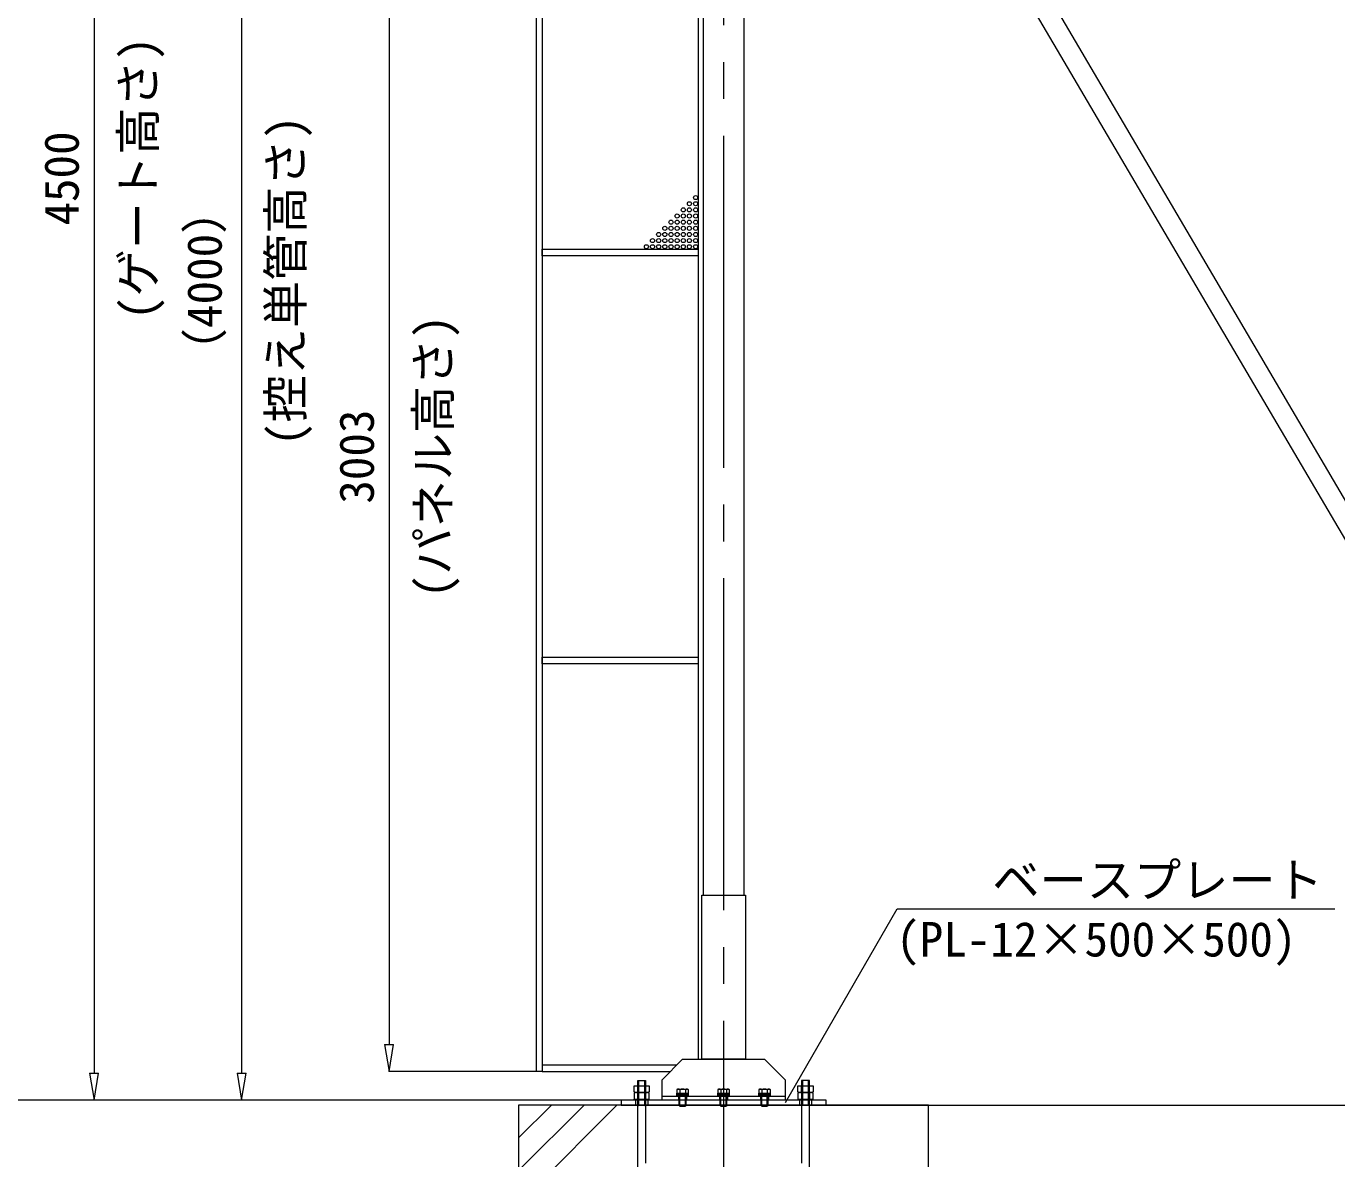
# Model space of a CAD drawing. Units: millimetres, scale not verified. Extents: x -12090 to 12090, y -18325 to 18325.
# Drawn here: x 3988 to 7186, y -14676 to -11912 of the extents above; entities that cross this region are included whole.
import ezdxf
from ezdxf.enums import TextEntityAlignment as Align

# ---------------------------------------------------------------- set-up
doc = ezdxf.new("R2010")
doc.units = ezdxf.units.MM
doc.header["$LTSCALE"] = 90
doc.linetypes.add('CHAIN2', pattern=[12, 9, -1, 1, -1])
doc.linetypes.add('DASHED1', pattern=[1.8, 1.2, -0.6])
for name, color, linetype, lineweight in [('0-2_ACCG-3018', 134, 'Continuous', 18), ('0-5_ﾍﾞｰｽﾗｲﾝ', 134, 'Continuous', 18), ('0-6_ﾎﾞﾙﾄ類', 134, 'Continuous', 18), ('0-9_基礎工事用PCA大', 134, 'Continuous', 18), ('0-B_寸法', 134, 'Continuous', 18), ('0-F_単管ｸﾗﾝﾌﾟ', 134, 'Continuous', 18), ('1-6_通芯', 134, 'CHAIN2', 18), ('1-9_標準ﾊﾟﾈﾙ', 134, 'Continuous', 18), ('1-A_標準柱', 134, 'Continuous', 18), ('1-B_文字', 134, 'Continuous', 18)]:
    doc.layers.add(name, color=color, linetype=linetype, lineweight=lineweight)
doc.styles.add('ＭＳ ゴシック', font='')
doc.styles.get('ＭＳ ゴシック').set_extended_font_data('MS Gothic')

msp = doc.modelspace()

# ---------------------------------------------------------------- linework, layer by layer
at = {"layer": '0-2_ACCG-3018'}
for centre in [(5606.56, -12344.9), (5621.55, -12329.9), (5621.55, -12344.9), (5576.55, -12374.9), (5591.56, -12359.9), (5591.56, -12374.9), (5606.56, -12359.9), (5606.56, -12374.9), (5621.55, -12359.9), (5621.55, -12374.9), (5546.56, -12404.9), (5561.56, -12389.9), (5561.56, -12404.9), (5576.55, -12389.9), (5576.55, -12404.9), (5591.56, -12389.9), (5591.56, -12404.9), (5606.56, -12389.9), (5606.56, -12404.9), (5621.55, -12389.9), (5621.55, -12404.9), (5516.56, -12434.9), (5531.55, -12419.9), (5531.55, -12434.9), (5546.56, -12419.9), (5546.56, -12434.9), (5561.56, -12419.9), (5561.56, -12434.9), (5576.55, -12419.9), (5576.55, -12434.9), (5591.56, -12419.9), (5591.56, -12434.9), (5606.56, -12419.9), (5606.56, -12434.9), (5621.55, -12419.9), (5621.55, -12434.9), (5501.56, -12449.9), (5516.56, -12449.9), (5531.55, -12449.9), (5546.56, -12449.9), (5561.56, -12449.9), (5576.55, -12449.9), (5591.56, -12449.9), (5606.56, -12449.9), (5621.55, -12449.9)]:
    msp.add_circle(centre, 5, dxfattribs=at)
at = {"layer": '0-5_ﾍﾞｰｽﾗｲﾝ'}
for p, q in [((5439.81, -14533), (3458.53, -14533)), ((5939.81, -14545), (9085.29, -14545))]:
    msp.add_line(p, q, dxfattribs=at)
at = {"layer": '0-6_ﾎﾞﾙﾄ類'}
for p, q in [((5480.28, -14512.97), (5480.28, -14498.4)), ((5480.28, -14515.83), (5480.28, -14530.4)), ((5499.33, -14512.97), (5499.33, -14498.4)), ((5499.33, -14515.83), (5499.33, -14530.4)), ((5577.98, -14506), (5576.14, -14507.06)), ((5576.14, -14507.06), (5576.14, -14515.8)), ((5576.14, -14515.8), (5603.47, -14515.8)), ((5577.98, -14506), (5601.64, -14506)), ((5578.56, -14516), (5601.05, -14516)), ((5582.97, -14507.06), (5582.97, -14515.8)), ((5596.64, -14507.06), (5596.64, -14515.8)), ((5601.64, -14506), (5603.47, -14507.06)), ((5603.47, -14507.06), (5603.47, -14515.8)), ((5677.97, -14506), (5676.14, -14507.06)), ((5676.14, -14507.06), (5676.14, -14515.8)), ((5676.14, -14515.8), (5703.47, -14515.8)), ((5677.97, -14506), (5701.64, -14506)), ((5678.56, -14516), (5701.05, -14516)), ((5682.98, -14507.06), (5682.98, -14515.8)), ((5696.64, -14507.06), (5696.64, -14515.8)), ((5701.64, -14506), (5703.47, -14507.06)), ((5703.47, -14507.06), (5703.47, -14515.8)), ((5777.97, -14506), (5776.14, -14507.06)), ((5776.14, -14507.06), (5776.14, -14515.8)), ((5776.14, -14515.8), (5803.47, -14515.8)), ((5777.97, -14506), (5801.64, -14506)), ((5778.56, -14516), (5801.05, -14516)), ((5782.98, -14507.06), (5782.98, -14515.8)), ((5796.64, -14507.06), (5796.64, -14515.8)), ((5801.64, -14506), (5803.47, -14507.06)), ((5803.47, -14507.06), (5803.47, -14515.8)), ((5880.28, -14512.97), (5880.28, -14498.4)), ((5880.28, -14515.83), (5880.28, -14530.4)), ((5899.33, -14512.97), (5899.33, -14498.4)), ((5899.33, -14515.83), (5899.33, -14530.4)), ((5581.81, -14545), (5581.81, -14523)), ((5581.81, -14545), (5583.03, -14547.8)), ((5583.03, -14547.8), (5583.03, -14523)), ((5588.61, -14519), (5589.68, -14523)), ((5589.93, -14519), (5591.01, -14523)), ((5597.81, -14545), (5597.81, -14523)), ((5681.81, -14545), (5681.81, -14523)), ((5681.81, -14545), (5683.03, -14547.8)), ((5683.03, -14547.8), (5683.03, -14523)), ((5688.61, -14519), (5689.68, -14523)), ((5689.93, -14519), (5691.01, -14523)), ((5697.81, -14545), (5697.81, -14523)), ((5781.81, -14545), (5781.81, -14523)), ((5781.81, -14545), (5783.03, -14547.8)), ((5783.03, -14547.8), (5783.03, -14523)), ((5788.61, -14519), (5789.68, -14523)), ((5789.93, -14519), (5791.01, -14523)), ((5797.81, -14545), (5797.81, -14523))]:
    msp.add_line(p, q, dxfattribs=at)
for points in [[(5471.33, -14512.97), (5471.33, -14498.4), (5508.28, -14498.4), (5508.28, -14512.97), (5505.8, -14514.4), (5473.81, -14514.4)], [(5471.33, -14515.83), (5471.33, -14530.4), (5508.28, -14530.4), (5508.28, -14515.83), (5505.8, -14514.4), (5473.81, -14514.4)], [(5603.81, -14516), (5603.81, -14519), (5575.81, -14519), (5575.81, -14516)], [(5703.8, -14516), (5703.8, -14519), (5675.81, -14519), (5675.81, -14516)], [(5803.8, -14516), (5803.8, -14519), (5775.8, -14519), (5775.8, -14516)], [(5871.33, -14512.97), (5871.33, -14498.4), (5908.28, -14498.4), (5908.28, -14512.97), (5905.81, -14514.4), (5873.81, -14514.4)], [(5871.33, -14515.83), (5871.33, -14530.4), (5908.28, -14530.4), (5908.28, -14515.83), (5905.81, -14514.4), (5873.81, -14514.4)], [(5471.81, -14530.4), (5507.81, -14530.4), (5507.81, -14533), (5471.81, -14533)], [(5575.81, -14519), (5603.81, -14519), (5603.81, -14523), (5575.81, -14523)], [(5675.81, -14519), (5703.8, -14519), (5703.8, -14523), (5675.81, -14523)], [(5775.8, -14519), (5803.8, -14519), (5803.8, -14523), (5775.8, -14523)], [(5871.81, -14530.4), (5907.81, -14530.4), (5907.81, -14533), (5871.81, -14533)]]:
    msp.add_lwpolyline(points, close=True, dxfattribs=at)
for points in [[(5581.81, -14545), (5597.81, -14545), (5596.58, -14547.8)], [(5583.03, -14547.8), (5596.58, -14547.8), (5596.58, -14523)], [(5681.81, -14545), (5697.81, -14545), (5696.58, -14547.8)], [(5683.03, -14547.8), (5696.58, -14547.8), (5696.58, -14523)], [(5781.81, -14545), (5797.81, -14545), (5796.58, -14547.8)], [(5783.03, -14547.8), (5796.58, -14547.8), (5796.58, -14523)]]:
    msp.add_lwpolyline(points, dxfattribs=at)
for centre, radius, start, end in [((5475.81, -14505.22), 8.96, 240.0064, 300.0064), ((5475.81, -14523.58), 8.96, 60.0064, 120.0064), ((5489.8, -14481.95), 32.45, 252.93497, 287.07105), ((5489.81, -14546.85), 32.45, 72.93497, 107.07105), ((5503.81, -14505.23), 8.95, 239.98131, 300.0315), ((5503.81, -14523.57), 8.95, 59.98131, 120.0315), ((5579.56, -14512.05), 6.05, 55.616, 124.384), ((5578.56, -14515.8), 0.198, 180, 270), ((5589.81, -14528.61), 22.62, 72.412, 107.588), ((5600.05, -14512.05), 6.05, 55.616, 124.384), ((5601.05, -14515.8), 0.198, 270, 0), ((5679.56, -14512.05), 6.05, 55.616, 124.384), ((5678.56, -14515.8), 0.198, 180, 270), ((5689.81, -14528.61), 22.62, 72.412, 107.588), ((5700.06, -14512.05), 6.05, 55.616, 124.384), ((5701.05, -14515.8), 0.198, 270, 0), ((5779.56, -14512.05), 6.05, 55.616, 124.384), ((5778.56, -14515.8), 0.198, 180, 270), ((5789.81, -14528.61), 22.62, 72.412, 107.588), ((5800.06, -14512.05), 6.05, 55.616, 124.384), ((5801.05, -14515.8), 0.198, 270, 0), ((5875.8, -14505.22), 8.96, 240.0064, 300.0064), ((5875.81, -14523.58), 8.96, 60.0064, 120.0064), ((5889.81, -14546.85), 32.45, 72.93497, 107.07105), ((5889.81, -14481.95), 32.45, 252.93497, 287.07105), ((5903.8, -14505.23), 8.95, 239.98131, 300.0315), ((5903.81, -14523.57), 8.95, 59.98131, 120.0315)]:
    msp.add_arc(centre, radius, start, end, dxfattribs=at)
at = {"layer": '0-9_基礎工事用PCA大'}
for p, q in [((5189.8, -14785), (5429.81, -14545)), ((5189.8, -14705), (5349.81, -14545)), ((5189.8, -14625), (5269.81, -14545))]:
    msp.add_line(p, q, dxfattribs=at)
at = {"layer": '0-9_基礎工事用PCA大', "linetype": 'DASHED1'}
for p, q in [((5475.11, -14533), (5475.11, -14545)), ((5504.8, -14533), (5504.8, -14545)), ((5581.81, -14533), (5581.81, -14545)), ((5597.81, -14533), (5597.81, -14545)), ((5781.81, -14533), (5781.81, -14545)), ((5797.81, -14533), (5797.81, -14545)), ((5874.8, -14533), (5874.8, -14545)), ((5904.81, -14533), (5904.81, -14545))]:
    msp.add_line(p, q, dxfattribs=at)
at = {"layer": '0-9_基礎工事用PCA大'}
for points in [[(5480.28, -15061.95), (5480.28, -14485), (5499.33, -14485), (5499.33, -14687)], [(5480.28, -14547.5), (5482.78, -14545), (5482.78, -14485), (5496.83, -14485), (5496.83, -14545), (5499.33, -14547.5)], [(5899.33, -15061.95), (5899.33, -14485), (5880.28, -14485), (5880.28, -14687)], [(5899.33, -14547.5), (5896.84, -14545), (5896.84, -14485), (5882.78, -14485), (5882.78, -14545), (5880.28, -14547.5)]]:
    msp.add_lwpolyline(points, dxfattribs=at)
for points in [[(5189.8, -15545), (6189.8, -15545), (6189.8, -14545), (5189.8, -14545)], [(5439.81, -14545), (5939.81, -14545), (5939.81, -14533), (5439.81, -14533)]]:
    msp.add_lwpolyline(points, close=True, dxfattribs=at)
at = {"layer": '0-B_寸法'}
for p, q in [((4153.81, -10099), (4153.81, -14467)), ((4513.81, -10599), (4513.81, -14467)), ((4873.81, -11526.4), (4873.81, -14397.4)), ((4862.81, -14397.4), (4873.81, -14463.4)), ((4862.81, -14397.4), (4884.8, -14397.4)), ((4873.81, -14463.4), (4884.8, -14397.4)), ((4142.81, -14467), (4153.81, -14533)), ((4142.81, -14467), (4164.8, -14467)), ((4153.81, -14533), (4164.8, -14467)), ((4502.81, -14467), (4513.81, -14533)), ((4502.81, -14467), (4524.8, -14467)), ((4513.81, -14533), (4524.8, -14467)), ((5232.81, -14463.4), (4872.81, -14463.4)), ((4512.81, -14533), (4152.81, -14533)), ((4872.81, -14533), (4512.81, -14533))]:
    msp.add_line(p, q, dxfattribs=at)
at = {"layer": '0-F_単管ｸﾗﾝﾌﾟ'}
for p, q in [((7998.78, -14417.05), (5724.85, -10545.55)), ((7955.73, -14439.72), (5682.94, -10570.17))]:
    msp.add_line(p, q, dxfattribs=at)
at = {"layer": '1-6_通芯'}
msp.add_line((5689.81, -8939.16), (5689.81, -16045), dxfattribs=at)
at = {"layer": '1-9_標準ﾊﾟﾈﾙ'}
for points in [[(5233.81, -11460.4), (5247.05, -11460.4), (5247.05, -14463.4), (5233.81, -14463.4)], [(5247.05, -12455.9), (5627.56, -12455.9), (5627.56, -12471.9), (5247.05, -12471.9)], [(5247.05, -13451.9), (5627.56, -13451.9), (5627.56, -13467.9), (5247.05, -13467.9)]]:
    msp.add_lwpolyline(points, close=True, dxfattribs=at)
for points in [[(5639.8, -11460.4), (5627.56, -11460.4), (5627.56, -14433)], [(5574.91, -14447.9), (5247.05, -14447.9), (5247.05, -14463.4), (5559.41, -14463.4)]]:
    msp.add_lwpolyline(points, dxfattribs=at)
at = {"layer": '1-A_標準柱'}
for p, q in [((5639.8, -10583), (5639.8, -14033)), ((5739.8, -14033), (5739.8, -10685.2)), ((5539.81, -14523), (5839.8, -14523))]:
    msp.add_line(p, q, dxfattribs=at)
at = {"layer": '1-A_標準柱', "linetype": 'DASHED1'}
for p, q in [((5579.81, -14523), (5579.81, -14533)), ((5599.81, -14523), (5599.81, -14533)), ((5679.81, -14523), (5679.81, -14533)), ((5699.81, -14523), (5699.81, -14533)), ((5779.81, -14523), (5779.81, -14533)), ((5799.81, -14523), (5799.81, -14533))]:
    msp.add_line(p, q, dxfattribs=at)
at = {"layer": '1-A_標準柱'}
for points in [[(5636.61, -14033), (5743.01, -14033), (5743.01, -14433), (5636.61, -14433)], [(5589.81, -14433), (5789.81, -14433), (5839.8, -14483), (5839.8, -14533), (5539.81, -14533), (5539.81, -14483)]]:
    msp.add_lwpolyline(points, close=True, dxfattribs=at)
at = {"layer": '1-B_文字'}
msp.add_line((6114.19, -14066.01), (7181.26, -14066.01), dxfattribs=at)
msp.add_lwpolyline([(5840.68, -14539), (6113.75, -14066.01), (6114.19, -14066.01)], dxfattribs=at)

# ---------------------------------------------------------------- texts
at = {"layer": '0-B_寸法', "style": 'ＭＳ ゴシック'}
for s, p in [('(ゲート高さ)', (4328.52, -12628.6)), ('(控え単管高さ)', (4688.52, -12936.2)), ('4500', (4141.93, -12398.2)), ('（4000）', (4490.68, -12763.4)), ('(パネル高さ)', (5048.52, -13307.5)), ('3003', (4861.93, -13077.1))]:
    msp.add_text(s, height=84.46, rotation=90, dxfattribs=at).set_placement(p, align=Align.BOTTOM_LEFT)
at = {"layer": '1-B_文字', "style": 'ＭＳ ゴシック'}
for s, p in [('\u3000\u3000ベースプレート\u3000\u3000', (6115.39, -14063.26)), ('(PL-12×500×500)', (6110.95, -14207.71))]:
    msp.add_text(s, height=84.46, dxfattribs=at).set_placement(p, align=Align.BOTTOM_LEFT)

doc.saveas('drawing.dxf')
